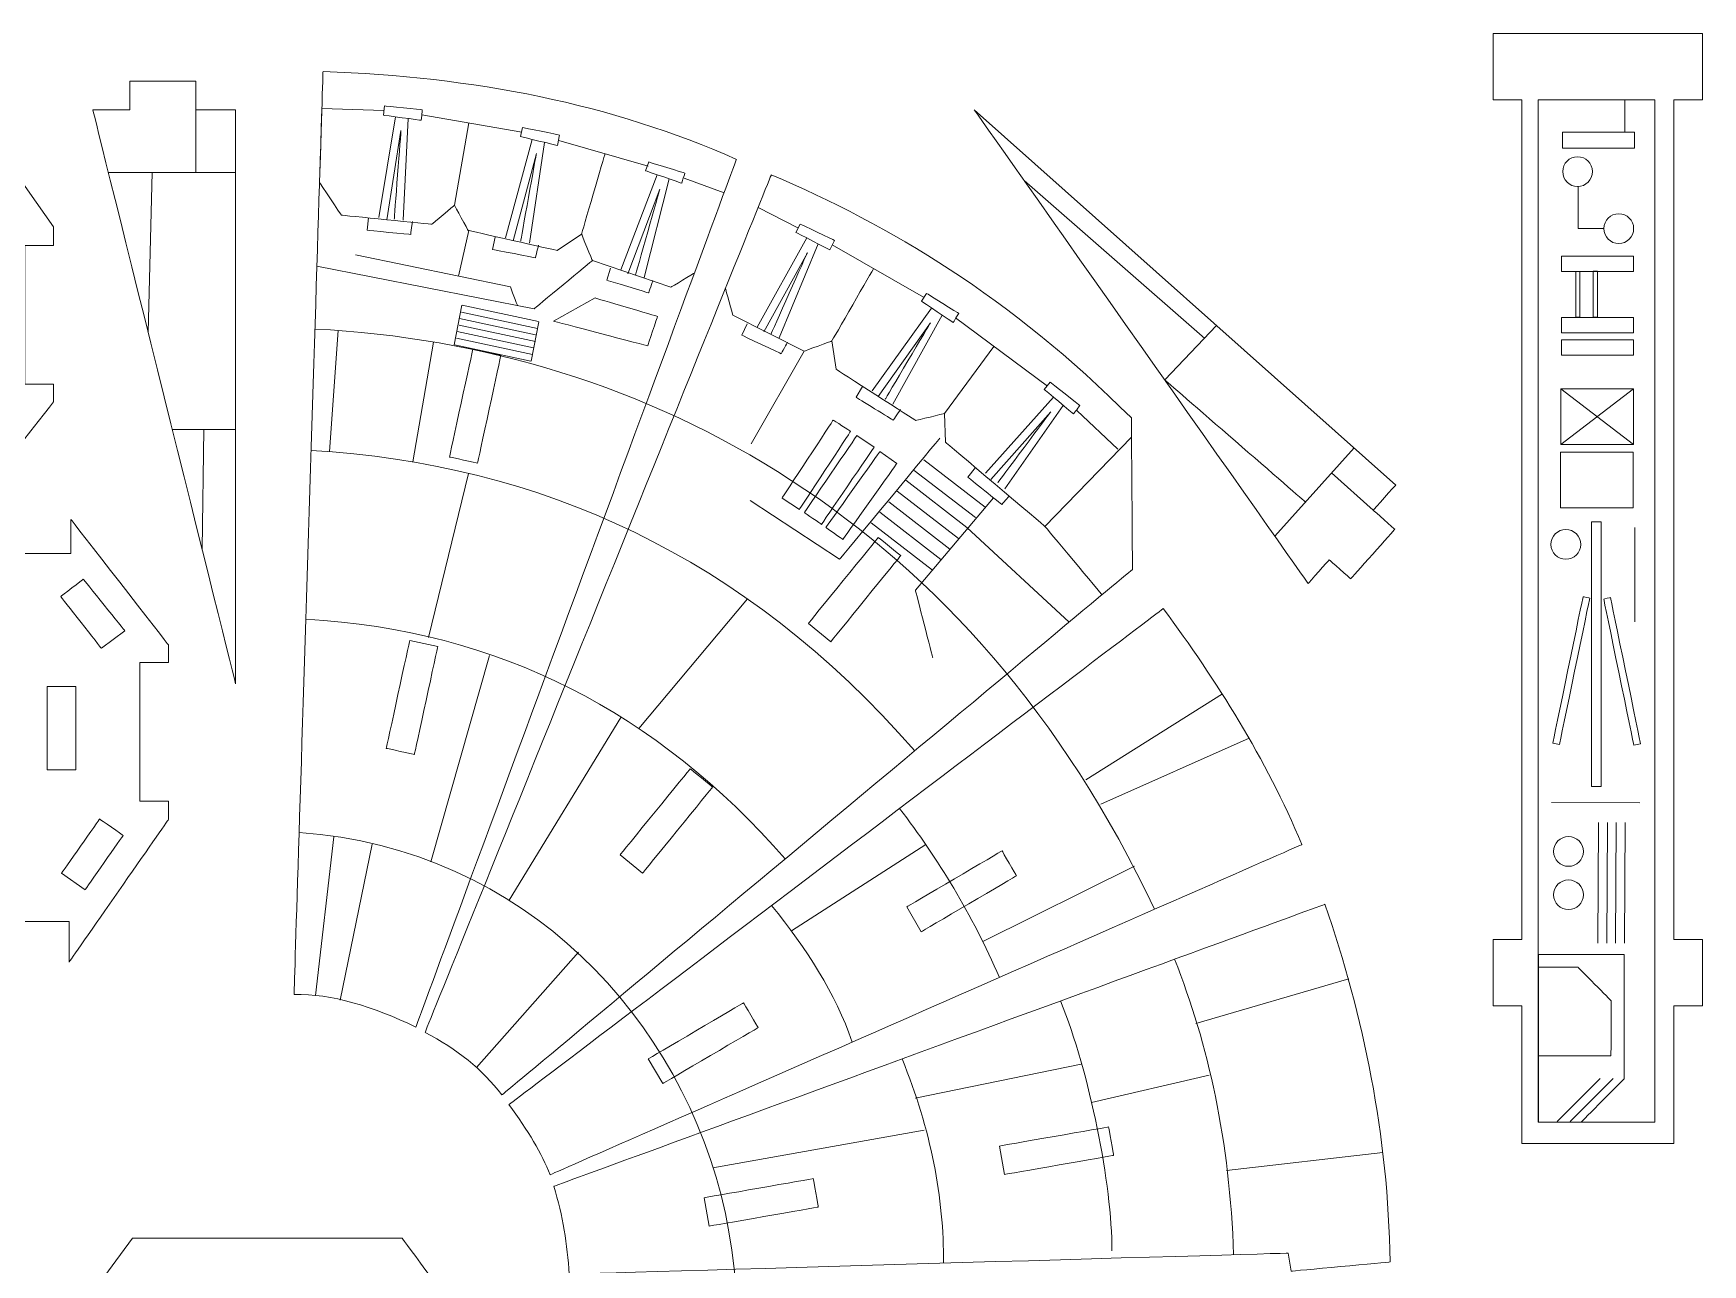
# Model space of a CAD drawing. Header units: centimetres. Extents: x -388 to 387, y -439 to 439.
# Drawn here: x 191.3 to 383.1, y -242.9 to -101.4 of the extents above; entities that cross this region are included whole.
import ezdxf

# ---------------------------------------------------------------- set-up
doc = ezdxf.new("R2010")
doc.units = ezdxf.units.CM
doc.header["$MEASUREMENT"] = 0
doc.layers.add('Layer 1', color=7, linetype='Continuous')

msp = doc.modelspace()

# ---------------------------------------------------------------- linework, layer by layer
at = {"layer": 'Layer 1', "color": 240, "lineweight": 20}
msp.add_lwpolyline([(192.8914, -186.0131), (196.1934, -186.0131), (196.1934, -176.4649), (192.8914, -176.4649), (192.8914, -186.0131)], close=True, dxfattribs=at)
at = {"layer": 'Layer 1', "color": 250, "lineweight": 20}
for points, knots in [([(359.0811, -109.0383), (359.0811, -109.0383), (359.0811, -101.4146), (359.0811, -101.4146), (359.0811, -101.4146), (359.0811, -101.4146), (383.1478, -101.4146), (383.1478, -101.4146), (383.1478, -101.4146), (383.1478, -101.4146), (383.1478, -109.0383), (383.1478, -109.0383), (383.1478, -109.0383), (383.1478, -109.0383), (379.8458, -109.0383), (379.8458, -109.0383), (379.8458, -109.0383), (379.8458, -109.0383), (379.8458, -205.5246), (379.8458, -205.5246), (379.8458, -205.5246), (379.8458, -205.5246), (383.1478, -205.5246), (383.1478, -205.5246), (383.1478, -205.5246), (383.1478, -205.5246), (383.1478, -213.15), (383.1478, -213.15), (383.1478, -213.15), (383.1478, -213.15), (379.8458, -213.15), (379.8458, -213.15), (379.8458, -213.15), (379.8458, -213.15), (379.8458, -228.9377), (379.8458, -228.9377), (379.8458, -228.9377), (379.8458, -228.9377), (362.3832, -228.9377), (362.3832, -228.9377), (362.3832, -228.9377), (362.3832, -228.9377), (362.3832, -213.15), (362.3832, -213.15), (362.3832, -213.15), (362.3832, -213.15), (359.0811, -213.15), (359.0811, -213.15), (359.0811, -213.15), (359.0811, -213.15), (359.0811, -205.5246), (359.0811, -205.5246), (359.0811, -205.5246), (359.0811, -205.5246), (362.3832, -205.5246), (362.3832, -205.5246), (362.3832, -205.5246), (362.3832, -205.5246), (362.3832, -109.0383), (362.3832, -109.0383), (362.3832, -109.0383), (362.3832, -109.0383), (359.0811, -109.0383), (359.0811, -109.0383)], [0, 0, 0, 0, 0.05882353, 0.05882353, 0.05882353, 0.05882354, 0.11764706, 0.11764706, 0.11764706, 0.11764707, 0.17647059, 0.17647059, 0.17647059, 0.1764706, 0.23529412, 0.23529412, 0.23529412, 0.23529413, 0.29411765, 0.29411765, 0.29411765, 0.29411766, 0.35294118, 0.35294118, 0.35294118, 0.35294119, 0.41176471, 0.41176471, 0.41176471, 0.41176472, 0.47058824, 0.47058824, 0.47058824, 0.47058825, 0.52941176, 0.52941176, 0.52941176, 0.52941177, 0.58823529, 0.58823529, 0.58823529, 0.5882353, 0.64705882, 0.64705882, 0.64705882, 0.64705883, 0.70588235, 0.70588235, 0.70588235, 0.70588236, 0.76470588, 0.76470588, 0.76470588, 0.76470589, 0.82352941, 0.82352941, 0.82352941, 0.82352942, 0.88235294, 0.88235294, 0.88235294, 0.88235295, 1, 1, 1, 1]), ([(182.1105, -107.2716), (182.1105, -107.2716), (193.6304, -123.6534), (193.6304, -123.6534), (193.6304, -123.6534), (193.6304, -123.6534), (193.6304, -125.7715), (193.6304, -125.7715), (193.6304, -125.7715), (193.6304, -125.7715), (190.3356, -125.7715), (190.3356, -125.7715), (190.3356, -125.7715), (190.3356, -125.7715), (190.3356, -141.7069), (190.3356, -141.7069), (190.3356, -141.7069), (190.3356, -141.7069), (193.6304, -141.7069), (193.6304, -141.7069), (193.6304, -141.7069), (193.6304, -141.7069), (193.6304, -143.7424), (193.6304, -143.7424), (193.6304, -143.7424), (193.6304, -143.7424), (182.3327, -158.1366), (182.3327, -158.1366), (182.3327, -158.1366), (182.3327, -158.1366), (182.1105, -154.2139), (182.1105, -154.2139), (182.1105, -154.2139), (182.1105, -154.2139), (175.8812, -154.1723), (175.8812, -154.1723), (175.8812, -154.1723), (175.8812, -154.1723), (175.8812, -152.2852), (175.8812, -152.2852), (175.8812, -152.2852), (175.8812, -152.2852), (151.5845, -152.2852), (151.5845, -152.2852), (151.5845, -152.2852), (151.5845, -152.2852), (151.5845, -154.2139), (151.5845, -154.2139), (151.5845, -154.2139), (151.5845, -154.2139), (145.5902, -154.2139), (145.5902, -154.2139), (145.5902, -154.2139), (145.5902, -154.2139), (145.5902, -158.1366), (145.5902, -158.1366), (145.5902, -158.1366), (145.5902, -158.1366), (134.3946, -143.7424), (134.3946, -143.7424), (134.3946, -143.7424), (134.3946, -143.7424), (134.3946, -141.7069), (134.3946, -141.7069), (134.3946, -141.7069), (134.3946, -141.7069), (137.659, -141.7069), (137.659, -141.7069), (137.659, -141.7069), (137.659, -141.7069), (137.659, -125.7715), (137.659, -125.7715), (137.659, -125.7715), (137.659, -125.7715), (134.3946, -125.7715), (134.3946, -125.7715), (134.3946, -125.7715), (134.3946, -125.7715), (134.3946, -123.6534), (134.3946, -123.6534), (134.3946, -123.6534), (134.3946, -123.6534), (145.8104, -107.2716), (145.8104, -107.2716), (145.8104, -107.2716), (145.8104, -107.2716), (145.8104, -111.9507), (145.8104, -111.9507), (145.8104, -111.9507), (145.8104, -111.9507), (151.5845, -111.9507), (151.5845, -111.9507), (151.5845, -111.9507), (151.5845, -111.9507), (151.5845, -114.8353), (151.5845, -114.8353), (151.5845, -114.8353), (151.5845, -114.8353), (175.8812, -114.8353), (175.8812, -114.8353), (175.8812, -114.8353), (175.8812, -114.8353), (175.8812, -111.9507), (175.8812, -111.9507), (175.8812, -111.9507), (175.8812, -111.9507), (182.1105, -111.9507), (182.1105, -111.9507), (182.1105, -111.9507), (182.1105, -111.9507), (182.1105, -107.2716), (182.1105, -107.2716)], [0, 0, 0, 0, 0.03448276, 0.03448276, 0.03448276, 0.03448277, 0.06896552, 0.06896552, 0.06896552, 0.06896553, 0.10344828, 0.10344828, 0.10344828, 0.10344829, 0.13793103, 0.13793103, 0.13793103, 0.13793104, 0.17241379, 0.17241379, 0.17241379, 0.1724138, 0.20689655, 0.20689655, 0.20689655, 0.20689656, 0.24137931, 0.24137931, 0.24137931, 0.24137932, 0.27586207, 0.27586207, 0.27586207, 0.27586208, 0.31034483, 0.31034483, 0.31034483, 0.31034484, 0.34482759, 0.34482759, 0.34482759, 0.3448276, 0.37931034, 0.37931034, 0.37931034, 0.37931035, 0.4137931, 0.4137931, 0.4137931, 0.41379311, 0.44827586, 0.44827586, 0.44827586, 0.44827587, 0.48275862, 0.48275862, 0.48275862, 0.48275863, 0.51724138, 0.51724138, 0.51724138, 0.51724139, 0.55172414, 0.55172414, 0.55172414, 0.55172415, 0.5862069, 0.5862069, 0.5862069, 0.58620691, 0.62068966, 0.62068966, 0.62068966, 0.62068967, 0.65517241, 0.65517241, 0.65517241, 0.65517242, 0.68965517, 0.68965517, 0.68965517, 0.68965518, 0.72413793, 0.72413793, 0.72413793, 0.72413794, 0.75862069, 0.75862069, 0.75862069, 0.7586207, 0.79310345, 0.79310345, 0.79310345, 0.79310346, 0.82758621, 0.82758621, 0.82758621, 0.82758622, 0.86206897, 0.86206897, 0.86206897, 0.86206898, 0.89655172, 0.89655172, 0.89655172, 0.89655173, 0.93103448, 0.93103448, 0.93103448, 0.93103449, 1, 1, 1, 1]), ([(202.3769, -110.1914), (202.3769, -110.1914), (202.3769, -106.8894), (202.3769, -106.8894), (202.3769, -106.8894), (202.3769, -106.8894), (209.9969, -106.8894), (209.9969, -106.8894), (209.9969, -106.8894), (209.9969, -106.8894), (209.9969, -110.1914), (209.9969, -110.1914), (209.9969, -110.1914), (209.9969, -110.1914), (214.5517, -110.1914), (214.5517, -110.1914), (214.5517, -110.1914), (214.5517, -110.1914), (214.5517, -176.1578), (214.5517, -176.1578), (214.5517, -176.1578), (214.5517, -176.1578), (198.1403, -110.1914), (198.1403, -110.1914), (198.1403, -110.1914), (198.1403, -110.1914), (202.3769, -110.1914), (202.3769, -110.1914)], [0, 0, 0, 0, 0.125, 0.125, 0.125, 0.12500001, 0.25, 0.25, 0.25, 0.25000001, 0.375, 0.375, 0.375, 0.37500001, 0.5, 0.5, 0.5, 0.50000001, 0.625, 0.625, 0.625, 0.62500001, 0.75, 0.75, 0.75, 0.75000001, 1, 1, 1, 1]), ([(235.2608, -215.5747), (230.3181, -213.2023), (225.6023, -211.7457), (221.267, -211.8231), (221.267, -211.8231), (221.267, -211.8231), (224.5961, -105.7983), (224.5961, -105.7983), (224.5961, -105.7983), (241.9027, -106.3786), (257.85, -109.532), (272.106, -115.8872), (272.106, -115.8872), (272.106, -115.8872), (235.2608, -215.5747), (235.2608, -215.5747)], [0, 0, 0, 0, 0.2, 0.2, 0.2, 0.20000001, 0.4, 0.4, 0.4, 0.40000001, 0.6, 0.6, 0.6, 0.60000001, 1, 1, 1, 1]), ([(299.4453, -110.2005), (299.4453, -110.2005), (347.8806, -153.2999), (347.8806, -153.2999), (347.8806, -153.2999), (347.8806, -153.2999), (345.303, -156.1967), (345.303, -156.1967), (345.303, -156.1967), (345.303, -156.1967), (347.7697, -158.3917), (347.7697, -158.3917), (347.7697, -158.3917), (347.7697, -158.3917), (342.7043, -164.0842), (342.7043, -164.0842), (342.7043, -164.0842), (342.7043, -164.0842), (340.2375, -161.8892), (340.2375, -161.8892), (340.2375, -161.8892), (340.2375, -161.8892), (337.8211, -164.6048), (337.8211, -164.6048), (337.8211, -164.6048), (337.8211, -164.6048), (299.4453, -110.2005), (299.4453, -110.2005)], [0, 0, 0, 0, 0.125, 0.125, 0.125, 0.12500001, 0.25, 0.25, 0.25, 0.25000001, 0.375, 0.375, 0.375, 0.37500001, 0.5, 0.5, 0.5, 0.50000001, 0.625, 0.625, 0.625, 0.62500001, 0.75, 0.75, 0.75, 0.75000001, 1, 1, 1, 1]), ([(276.1178, -117.6508), (289.7586, -123.5004), (303.4979, -131.6068), (317.495, -145.598), (317.495, -145.598), (317.495, -145.598), (317.6246, -162.9939), (317.6246, -162.9939), (317.6246, -162.9939), (317.6246, -162.9939), (245.1552, -223.3737), (245.1552, -223.3737), (245.1552, -223.3737), (242.9086, -220.4675), (239.9857, -218.0594), (236.3278, -216.1928), (236.3278, -216.1928), (236.3278, -216.1928), (276.1178, -117.6508), (276.1178, -117.6508)], [0, 0, 0, 0, 0.16666667, 0.16666667, 0.16666667, 0.16666668, 0.33333333, 0.33333333, 0.33333333, 0.33333334, 0.5, 0.5, 0.5, 0.50000001, 0.66666667, 0.66666667, 0.66666667, 0.66666668, 1, 1, 1, 1]), ([(159.1093, -208.1282), (159.1093, -208.1282), (147.5894, -191.7464), (147.5894, -191.7464), (147.5894, -191.7464), (147.5894, -191.7464), (147.5894, -189.6283), (147.5894, -189.6283), (147.5894, -189.6283), (147.5894, -189.6283), (150.8842, -189.6283), (150.8842, -189.6283), (150.8842, -189.6283), (150.8842, -189.6283), (150.8842, -173.6929), (150.8842, -173.6929), (150.8842, -173.6929), (150.8842, -173.6929), (147.5894, -173.6929), (147.5894, -173.6929), (147.5894, -173.6929), (147.5894, -173.6929), (147.5894, -171.6574), (147.5894, -171.6574), (147.5894, -171.6574), (147.5894, -171.6574), (158.8871, -157.2632), (158.8871, -157.2632), (158.8871, -157.2632), (158.8871, -157.2632), (159.1093, -161.1859), (159.1093, -161.1859), (159.1093, -161.1859), (159.1093, -161.1859), (165.3386, -161.2275), (165.3386, -161.2275), (165.3386, -161.2275), (165.3386, -161.2275), (165.3386, -163.1146), (165.3386, -163.1146), (165.3386, -163.1146), (165.3386, -163.1146), (189.6353, -163.1146), (189.6353, -163.1146), (189.6353, -163.1146), (189.6353, -163.1146), (189.6353, -161.1859), (189.6353, -161.1859), (189.6353, -161.1859), (189.6353, -161.1859), (195.6296, -161.1859), (195.6296, -161.1859), (195.6296, -161.1859), (195.6296, -161.1859), (195.6296, -157.2632), (195.6296, -157.2632), (195.6296, -157.2632), (195.6296, -157.2632), (206.8252, -171.6574), (206.8252, -171.6574), (206.8252, -171.6574), (206.8252, -171.6574), (206.8252, -173.6929), (206.8252, -173.6929), (206.8252, -173.6929), (206.8252, -173.6929), (203.5608, -173.6929), (203.5608, -173.6929), (203.5608, -173.6929), (203.5608, -173.6929), (203.5608, -189.6283), (203.5608, -189.6283), (203.5608, -189.6283), (203.5608, -189.6283), (206.8252, -189.6283), (206.8252, -189.6283), (206.8252, -189.6283), (206.8252, -189.6283), (206.8252, -191.7464), (206.8252, -191.7464), (206.8252, -191.7464), (206.8252, -191.7464), (195.4094, -208.1282), (195.4094, -208.1282), (195.4094, -208.1282), (195.4094, -208.1282), (195.4094, -203.4491), (195.4094, -203.4491), (195.4094, -203.4491), (195.4094, -203.4491), (189.6353, -203.4491), (189.6353, -203.4491), (189.6353, -203.4491), (189.6353, -203.4491), (189.6353, -200.5645), (189.6353, -200.5645), (189.6353, -200.5645), (189.6353, -200.5645), (165.3386, -200.5645), (165.3386, -200.5645), (165.3386, -200.5645), (165.3386, -200.5645), (165.3386, -203.4491), (165.3386, -203.4491), (165.3386, -203.4491), (165.3386, -203.4491), (159.1093, -203.4491), (159.1093, -203.4491), (159.1093, -203.4491), (159.1093, -203.4491), (159.1093, -208.1282), (159.1093, -208.1282)], [0, 0, 0, 0, 0.03448276, 0.03448276, 0.03448276, 0.03448277, 0.06896552, 0.06896552, 0.06896552, 0.06896553, 0.10344828, 0.10344828, 0.10344828, 0.10344829, 0.13793103, 0.13793103, 0.13793103, 0.13793104, 0.17241379, 0.17241379, 0.17241379, 0.1724138, 0.20689655, 0.20689655, 0.20689655, 0.20689656, 0.24137931, 0.24137931, 0.24137931, 0.24137932, 0.27586207, 0.27586207, 0.27586207, 0.27586208, 0.31034483, 0.31034483, 0.31034483, 0.31034484, 0.34482759, 0.34482759, 0.34482759, 0.3448276, 0.37931034, 0.37931034, 0.37931034, 0.37931035, 0.4137931, 0.4137931, 0.4137931, 0.41379311, 0.44827586, 0.44827586, 0.44827586, 0.44827587, 0.48275862, 0.48275862, 0.48275862, 0.48275863, 0.51724138, 0.51724138, 0.51724138, 0.51724139, 0.55172414, 0.55172414, 0.55172414, 0.55172415, 0.5862069, 0.5862069, 0.5862069, 0.58620691, 0.62068966, 0.62068966, 0.62068966, 0.62068967, 0.65517241, 0.65517241, 0.65517241, 0.65517242, 0.68965517, 0.68965517, 0.68965517, 0.68965518, 0.72413793, 0.72413793, 0.72413793, 0.72413794, 0.75862069, 0.75862069, 0.75862069, 0.7586207, 0.79310345, 0.79310345, 0.79310345, 0.79310346, 0.82758621, 0.82758621, 0.82758621, 0.82758622, 0.86206897, 0.86206897, 0.86206897, 0.86206898, 0.89655172, 0.89655172, 0.89655172, 0.89655173, 0.93103448, 0.93103448, 0.93103448, 0.93103449, 1, 1, 1, 1]), ([(245.9694, -224.4835), (248.1547, -227.4394), (249.7689, -230.1418), (250.704, -232.543), (250.704, -232.543), (250.704, -232.543), (337.0992, -194.6062), (337.0992, -194.6062), (337.0992, -194.6062), (332.9266, -184.6691), (327.3334, -175.8542), (321.1696, -167.4903), (321.1696, -167.4903), (321.1696, -167.4903), (245.9694, -224.4835), (245.9694, -224.4835)], [0, 0, 0, 0, 0.2, 0.2, 0.2, 0.20000001, 0.4, 0.4, 0.4, 0.40000001, 0.6, 0.6, 0.6, 0.60000001, 1, 1, 1, 1]), ([(335.8701, -243.6218), (335.8701, -243.6218), (335.507, -241.5458), (335.507, -241.5458), (335.507, -241.5458), (335.507, -241.5458), (252.8799, -243.9557), (252.8799, -243.9557), (252.8799, -243.9557), (252.6874, -240.5851), (252.1592, -237.2212), (251.12, -233.8681), (251.12, -233.8681), (251.12, -233.8681), (339.7403, -201.4655), (339.7403, -201.4655), (339.7403, -201.4655), (344.1987, -214.3925), (347.012, -227.967), (347.2277, -242.5642), (347.2277, -242.5642), (347.2277, -242.5642), (335.8701, -243.6218), (335.8701, -243.6218)], [0, 0, 0, 0, 0.14285714, 0.14285714, 0.14285714, 0.14285715, 0.28571429, 0.28571429, 0.28571429, 0.2857143, 0.42857143, 0.42857143, 0.42857143, 0.42857144, 0.57142857, 0.57142857, 0.57142857, 0.57142858, 0.71428571, 0.71428571, 0.71428571, 0.71428572, 1, 1, 1, 1]), ([(195.6814, -249.362), (195.6814, -249.362), (202.712, -239.8254), (202.712, -239.8254), (202.712, -239.8254), (202.712, -239.8254), (233.6887, -239.8254), (233.6887, -239.8254), (233.6887, -239.8254), (233.6887, -239.8254), (240.4058, -248.9368), (240.4058, -248.9368), (240.4058, -248.9368), (240.4058, -248.9368), (240.4058, -268.2294), (240.4058, -268.2294), (240.4058, -268.2294), (240.4058, -268.2294), (233.2157, -277.9824), (233.2157, -277.9824), (233.2157, -277.9824), (233.2157, -277.9824), (202.8715, -277.9824), (202.8715, -277.9824), (202.8715, -277.9824), (202.8715, -277.9824), (195.6814, -268.2294), (195.6814, -268.2294), (195.6814, -268.2294), (195.6814, -268.2294), (195.6814, -249.362), (195.6814, -249.362)], [0, 0, 0, 0, 0.11111111, 0.11111111, 0.11111111, 0.11111112, 0.22222222, 0.22222222, 0.22222222, 0.22222223, 0.33333333, 0.33333333, 0.33333333, 0.33333334, 0.44444444, 0.44444444, 0.44444444, 0.44444445, 0.55555556, 0.55555556, 0.55555556, 0.55555557, 0.66666667, 0.66666667, 0.66666667, 0.66666668, 0.77777778, 0.77777778, 0.77777778, 0.77777779, 1, 1, 1, 1])]:
    msp.add_open_spline(points, degree=3, knots=knots, dxfattribs=at)
at = {"layer": 'Layer 1', "color": 114, "lineweight": 20}
for points, knots in [([(364.2362, -226.4854), (364.2362, -226.4854), (364.2362, -109.0492), (364.2362, -109.0492), (364.2362, -109.0492), (364.2362, -109.0492), (377.6409, -109.0492), (377.6409, -109.0492), (377.6409, -109.0492), (377.6409, -109.0492), (377.6409, -226.4854), (377.6409, -226.4854), (377.6409, -226.4854), (377.6409, -226.4854), (364.2362, -226.4854), (364.2362, -226.4854)], [0, 0, 0, 0, 0.2, 0.2, 0.2, 0.20000001, 0.4, 0.4, 0.4, 0.40000001, 0.6, 0.6, 0.6, 0.60000001, 1, 1, 1, 1]), ([(231.6001, -110.2832), (231.6001, -110.2832), (224.4624, -110.0591), (224.4624, -110.0591), (224.4624, -110.0591), (224.4624, -110.0591), (224.1957, -118.5509), (224.1957, -118.5509), (224.1957, -118.5509), (224.1957, -118.5509), (226.7098, -122.2983), (226.7098, -122.2983), (226.7098, -122.2983), (226.7098, -122.2983), (237.1173, -123.3455), (237.1173, -123.3455), (237.1173, -123.3455), (237.1173, -123.3455), (239.7041, -121.1619), (239.7041, -121.1619), (239.7041, -121.1619), (239.7041, -121.1619), (241.2782, -124.0504), (241.2782, -124.0504), (241.2782, -124.0504), (241.2782, -124.0504), (251.4972, -126.3539), (251.4972, -126.3539)], [0, 0, 0, 0, 0.125, 0.125, 0.125, 0.12500001, 0.25, 0.25, 0.25, 0.25000001, 0.375, 0.375, 0.375, 0.37500001, 0.5, 0.5, 0.5, 0.50000001, 0.625, 0.625, 0.625, 0.62500001, 0.75, 0.75, 0.75, 0.75000001, 1, 1, 1, 1]), ([(231.5294, -110.8124), (231.5294, -110.8124), (231.6707, -109.7541), (231.6707, -109.7541), (231.6707, -109.7541), (231.6707, -109.7541), (236.0006, -110.1783), (236.0006, -110.1783), (236.0006, -110.1783), (236.0006, -110.1783), (235.8815, -111.3939), (235.8815, -111.3939), (235.8815, -111.3939), (235.8815, -111.3939), (231.5294, -110.8124), (231.5294, -110.8124)], [0, 0, 0, 0, 0.2, 0.2, 0.2, 0.20000001, 0.4, 0.4, 0.4, 0.40000001, 0.6, 0.6, 0.6, 0.60000001, 1, 1, 1, 1]), ([(231.9135, -122.8219), (231.9135, -122.8219), (233.5546, -112.5721), (233.5546, -112.5721), (233.5546, -112.5721), (233.5546, -112.5721), (232.787, -122.7553), (232.787, -122.7553)], [0, 0, 0, 0, 0.33333333, 0.33333333, 0.33333333, 0.33333334, 1, 1, 1, 1]), ([(247.2803, -113.2667), (247.2803, -113.2667), (247.5288, -112.2283), (247.5288, -112.2283), (247.5288, -112.2283), (247.5288, -112.2283), (251.7928, -113.0922), (251.7928, -113.0922), (251.7928, -113.0922), (251.7928, -113.0922), (251.5503, -114.2893), (251.5503, -114.2893), (251.5503, -114.2893), (251.5503, -114.2893), (247.2803, -113.2667), (247.2803, -113.2667)], [0, 0, 0, 0, 0.2, 0.2, 0.2, 0.20000001, 0.4, 0.4, 0.4, 0.40000001, 0.6, 0.6, 0.6, 0.60000001, 1, 1, 1, 1]), ([(367.0395, -112.7684), (367.0395, -112.7684), (367.0395, -114.6163), (367.0395, -114.6163), (367.0395, -114.6163), (367.0395, -114.6163), (375.321, -114.6163), (375.321, -114.6163), (375.321, -114.6163), (375.321, -114.6163), (375.321, -112.7684), (375.321, -112.7684), (375.321, -112.7684), (375.321, -112.7684), (367.0395, -112.7684), (367.0395, -112.7684)], [0, 0, 0, 0, 0.2, 0.2, 0.2, 0.20000001, 0.4, 0.4, 0.4, 0.40000001, 0.6, 0.6, 0.6, 0.60000001, 1, 1, 1, 1]), ([(223.8939, -128.1633), (223.8939, -128.1633), (248.8524, -133.0623), (248.8524, -133.0623), (248.8524, -133.0623), (248.8524, -133.0623), (255.5555, -127.5107), (255.5555, -127.5107), (255.5555, -127.5107), (255.5555, -127.5107), (254.3077, -124.4672), (254.3077, -124.4672), (254.3077, -124.4672), (254.3077, -124.4672), (256.9968, -115.2814), (256.9968, -115.2814)], [0, 0, 0, 0, 0.2, 0.2, 0.2, 0.20000001, 0.4, 0.4, 0.4, 0.40000001, 0.6, 0.6, 0.6, 0.60000001, 1, 1, 1, 1]), ([(246.4368, -125.2527), (246.4368, -125.2527), (249.1153, -115.2239), (249.1153, -115.2239), (249.1153, -115.2239), (249.1153, -115.2239), (247.3126, -125.2756), (247.3126, -125.2756)], [0, 0, 0, 0, 0.33333333, 0.33333333, 0.33333333, 0.33333334, 1, 1, 1, 1]), ([(261.6737, -117.1903), (261.6737, -117.1903), (262.0239, -116.1817), (262.0239, -116.1817), (262.0239, -116.1817), (262.0239, -116.1817), (266.1813, -117.4639), (266.1813, -117.4639), (266.1813, -117.4639), (266.1813, -117.4639), (265.8213, -118.6311), (265.8213, -118.6311), (265.8213, -118.6311), (265.8213, -118.6311), (261.6737, -117.1903), (261.6737, -117.1903)], [0, 0, 0, 0, 0.2, 0.2, 0.2, 0.20000001, 0.4, 0.4, 0.4, 0.40000001, 0.6, 0.6, 0.6, 0.60000001, 1, 1, 1, 1]), ([(370.4923, -117.2969), (370.4923, -116.3522), (369.7264, -115.5863), (368.7817, -115.5863), (368.7817, -115.5863), (367.837, -115.5863), (367.0711, -116.3522), (367.0711, -117.2969), (367.0711, -117.2969), (367.0711, -118.2416), (367.837, -119.0075), (368.7817, -119.0075), (368.7817, -119.0075), (369.7264, -119.0075), (370.4923, -118.2416), (370.4923, -117.2969)], [0, 0, 0, 0, 0.2, 0.2, 0.2, 0.20000001, 0.4, 0.4, 0.4, 0.40000001, 0.6, 0.6, 0.6, 0.60000001, 1, 1, 1, 1]), ([(259.6464, -129.0337), (259.6464, -129.0337), (263.3057, -119.3198), (263.3057, -119.3198), (263.3057, -119.3198), (263.3057, -119.3198), (260.5156, -129.1433), (260.5156, -129.1433)], [0, 0, 0, 0, 0.33333333, 0.33333333, 0.33333333, 0.33333334, 1, 1, 1, 1]), ([(371.7488, -123.8376), (371.7488, -123.8376), (368.8384, -123.8236), (368.8384, -123.8236), (368.8384, -123.8236), (368.8384, -123.8236), (368.8613, -119.0612), (368.8613, -119.0612)], [0, 0, 0, 0, 0.33333333, 0.33333333, 0.33333333, 0.33333334, 1, 1, 1, 1]), ([(229.8127, -122.6105), (229.8127, -122.6105), (229.6746, -124.0361), (229.6746, -124.0361), (229.6746, -124.0361), (229.6746, -124.0361), (234.6729, -124.505), (234.6729, -124.505), (234.6729, -124.505), (234.6729, -124.505), (234.8771, -123.0221), (234.8771, -123.0221)], [0, 0, 0, 0, 0.25, 0.25, 0.25, 0.25000001, 0.5, 0.5, 0.5, 0.50000001, 1, 1, 1, 1]), ([(375.2233, -123.8461), (375.2233, -122.9014), (374.4574, -122.1355), (373.5127, -122.1355), (373.5127, -122.1355), (372.568, -122.1355), (371.8021, -122.9014), (371.8021, -123.8461), (371.8021, -123.8461), (371.8021, -124.7908), (372.568, -125.5567), (373.5127, -125.5567), (373.5127, -125.5567), (374.4574, -125.5567), (375.2233, -124.7908), (375.2233, -123.8461)], [0, 0, 0, 0, 0.2, 0.2, 0.2, 0.20000001, 0.4, 0.4, 0.4, 0.40000001, 0.6, 0.6, 0.6, 0.60000001, 1, 1, 1, 1]), ([(278.9492, -124.2724), (278.9492, -124.2724), (279.4407, -123.3245), (279.4407, -123.3245), (279.4407, -123.3245), (279.4407, -123.3245), (283.3708, -125.1905), (283.3708, -125.1905), (283.3708, -125.1905), (283.3708, -125.1905), (282.8469, -126.2939), (282.8469, -126.2939), (282.8469, -126.2939), (282.8469, -126.2939), (278.9492, -124.2724), (278.9492, -124.2724)], [0, 0, 0, 0, 0.2, 0.2, 0.2, 0.20000001, 0.4, 0.4, 0.4, 0.40000001, 0.6, 0.6, 0.6, 0.60000001, 1, 1, 1, 1]), ([(244.3686, -124.828), (244.3686, -124.828), (244.0857, -126.2321), (244.0857, -126.2321), (244.0857, -126.2321), (244.0857, -126.2321), (249.0101, -127.2086), (249.0101, -127.2086), (249.0101, -127.2086), (249.0101, -127.2086), (249.3645, -125.7543), (249.3645, -125.7543)], [0, 0, 0, 0, 0.25, 0.25, 0.25, 0.25000001, 0.5, 0.5, 0.5, 0.50000001, 1, 1, 1, 1]), ([(228.3147, -126.8454), (228.3147, -126.8454), (246.1292, -130.5465), (246.1292, -130.5465), (246.1292, -130.5465), (246.1292, -130.5465), (246.936, -132.6684), (246.936, -132.6684)], [0, 0, 0, 0, 0.33333333, 0.33333333, 0.33333333, 0.33333334, 1, 1, 1, 1]), ([(255.5555, -127.5107), (255.5555, -127.5107), (264.58, -130.5792), (264.58, -130.5792), (264.58, -130.5792), (264.58, -130.5792), (267.2797, -128.9452), (267.2797, -128.9452)], [0, 0, 0, 0, 0.33333333, 0.33333333, 0.33333333, 0.33333334, 1, 1, 1, 1]), ([(257.6304, -128.4061), (257.6304, -128.4061), (257.2098, -129.7753), (257.2098, -129.7753), (257.2098, -129.7753), (257.2098, -129.7753), (262.0131, -131.235), (262.0131, -131.235), (262.0131, -131.235), (262.0131, -131.235), (262.51, -129.823), (262.51, -129.823)], [0, 0, 0, 0, 0.25, 0.25, 0.25, 0.25000001, 0.5, 0.5, 0.5, 0.50000001, 1, 1, 1, 1]), ([(273.7908, -148.5672), (273.7908, -148.5672), (279.8989, -137.9199), (279.8989, -137.9199), (279.8989, -137.9199), (279.8989, -137.9199), (283.0758, -136.7511), (283.0758, -136.7511), (283.0758, -136.7511), (283.0758, -136.7511), (287.8602, -128.4614), (287.8602, -128.4614)], [0, 0, 0, 0, 0.25, 0.25, 0.25, 0.25000001, 0.5, 0.5, 0.5, 0.50000001, 1, 1, 1, 1]), ([(275.242, -135.7018), (275.242, -135.7018), (280.2585, -126.6141), (280.2585, -126.6141), (280.2585, -126.6141), (280.2585, -126.6141), (276.0864, -135.9351), (276.0864, -135.9351)], [0, 0, 0, 0, 0.33333333, 0.33333333, 0.33333333, 0.33333334, 1, 1, 1, 1]), ([(366.9163, -128.7756), (366.9163, -128.7756), (366.9163, -127.0075), (366.9163, -127.0075), (366.9163, -127.0075), (366.9163, -127.0075), (375.2152, -127.0075), (375.2152, -127.0075), (375.2152, -127.0075), (375.2152, -127.0075), (375.2152, -128.7756), (375.2152, -128.7756), (375.2152, -128.7756), (375.2152, -128.7756), (366.9163, -128.7756), (366.9163, -128.7756)], [0, 0, 0, 0, 0.2, 0.2, 0.2, 0.20000001, 0.4, 0.4, 0.4, 0.40000001, 0.6, 0.6, 0.6, 0.60000001, 1, 1, 1, 1]), ([(368.5677, -128.7834), (368.5677, -128.7834), (368.5677, -134.0333), (368.5677, -134.0333), (368.5677, -134.0333), (368.5677, -134.0333), (369.0505, -134.0333), (369.0505, -134.0333), (369.0505, -134.0333), (369.0505, -134.0333), (369.0505, -128.7834), (369.0505, -128.7834), (369.0505, -128.7834), (369.0505, -128.7834), (368.5677, -128.7834), (368.5677, -128.7834)], [0, 0, 0, 0, 0.2, 0.2, 0.2, 0.20000001, 0.4, 0.4, 0.4, 0.40000001, 0.6, 0.6, 0.6, 0.60000001, 1, 1, 1, 1]), ([(370.5786, -128.7484), (370.5786, -128.7484), (370.5786, -133.9983), (370.5786, -133.9983), (370.5786, -133.9983), (370.5786, -133.9983), (371.0614, -133.9983), (371.0614, -133.9983), (371.0614, -133.9983), (371.0614, -133.9983), (371.0614, -128.7484), (371.0614, -128.7484), (371.0614, -128.7484), (371.0614, -128.7484), (370.5786, -128.7484), (370.5786, -128.7484)], [0, 0, 0, 0, 0.2, 0.2, 0.2, 0.20000001, 0.4, 0.4, 0.4, 0.40000001, 0.6, 0.6, 0.6, 0.60000001, 1, 1, 1, 1]), ([(251.08, -134.4637), (251.08, -134.4637), (255.8638, -131.8133), (255.8638, -131.8133), (255.8638, -131.8133), (255.8638, -131.8133), (263.0337, -133.9323), (263.0337, -133.9323), (263.0337, -133.9323), (263.0337, -133.9323), (261.9192, -137.3155), (261.9192, -137.3155), (261.9192, -137.3155), (261.9192, -137.3155), (251.08, -134.4637), (251.08, -134.4637)], [0, 0, 0, 0, 0.2, 0.2, 0.2, 0.20000001, 0.4, 0.4, 0.4, 0.40000001, 0.6, 0.6, 0.6, 0.60000001, 1, 1, 1, 1]), ([(279.8989, -137.9199), (279.8989, -137.9199), (271.7071, -133.8023), (271.7071, -133.8023), (271.7071, -133.8023), (271.7071, -133.8023), (270.8403, -130.7206), (270.8403, -130.7206)], [0, 0, 0, 0, 0.33333333, 0.33333333, 0.33333333, 0.33333334, 1, 1, 1, 1]), ([(293.3717, -132.1803), (293.3717, -132.1803), (293.967, -131.294), (293.967, -131.294), (293.967, -131.294), (293.967, -131.294), (297.6614, -133.5918), (297.6614, -133.5918), (297.6614, -133.5918), (297.6614, -133.5918), (297.0163, -134.629), (297.0163, -134.629), (297.0163, -134.629), (297.0163, -134.629), (293.3717, -132.1803), (293.3717, -132.1803)], [0, 0, 0, 0, 0.2, 0.2, 0.2, 0.20000001, 0.4, 0.4, 0.4, 0.40000001, 0.6, 0.6, 0.6, 0.60000001, 1, 1, 1, 1]), ([(366.9163, -135.831), (366.9163, -135.831), (366.9163, -134.0629), (366.9163, -134.0629), (366.9163, -134.0629), (366.9163, -134.0629), (375.2152, -134.0629), (375.2152, -134.0629), (375.2152, -134.0629), (375.2152, -134.0629), (375.2152, -135.831), (375.2152, -135.831), (375.2152, -135.831), (375.2152, -135.831), (366.9163, -135.831), (366.9163, -135.831)], [0, 0, 0, 0, 0.2, 0.2, 0.2, 0.20000001, 0.4, 0.4, 0.4, 0.40000001, 0.6, 0.6, 0.6, 0.60000001, 1, 1, 1, 1]), ([(273.3371, -134.7912), (273.3371, -134.7912), (272.7242, -136.0857), (272.7242, -136.0857), (272.7242, -136.0857), (272.7242, -136.0857), (277.2681, -138.2202), (277.2681, -138.2202), (277.2681, -138.2202), (277.2681, -138.2202), (277.9626, -136.8942), (277.9626, -136.8942)], [0, 0, 0, 0, 0.25, 0.25, 0.25, 0.25000001, 0.5, 0.5, 0.5, 0.50000001, 1, 1, 1, 1]), ([(288.3978, -143.1182), (288.3978, -143.1182), (294.4082, -134.6549), (294.4082, -134.6549), (294.4082, -134.6549), (294.4082, -134.6549), (289.2105, -143.4453), (289.2105, -143.4453)], [0, 0, 0, 0, 0.33333333, 0.33333333, 0.33333333, 0.33333334, 1, 1, 1, 1]), ([(327.2734, -134.9629), (327.2734, -134.9629), (321.3317, -141.2283), (321.3317, -141.2283), (321.3317, -141.2283), (321.3317, -141.2283), (337.5175, -155.2544), (337.5175, -155.2544)], [0, 0, 0, 0, 0.33333333, 0.33333333, 0.33333333, 0.33333334, 1, 1, 1, 1]), ([(301.6921, -137.3875), (301.6921, -137.3875), (296.0045, -145.0856), (296.0045, -145.0856), (296.0045, -145.0856), (296.0045, -145.0856), (292.7161, -145.8891), (292.7161, -145.8891), (292.7161, -145.8891), (292.7161, -145.8891), (283.5688, -140.0033), (283.5688, -140.0033)], [0, 0, 0, 0, 0.25, 0.25, 0.25, 0.25000001, 0.5, 0.5, 0.5, 0.50000001, 1, 1, 1, 1]), ([(366.9163, -138.3887), (366.9163, -138.3887), (366.9163, -136.6206), (366.9163, -136.6206), (366.9163, -136.6206), (366.9163, -136.6206), (375.2152, -136.6206), (375.2152, -136.6206), (375.2152, -136.6206), (375.2152, -136.6206), (375.2152, -138.3887), (375.2152, -138.3887), (375.2152, -138.3887), (375.2152, -138.3887), (366.9163, -138.3887), (366.9163, -138.3887)], [0, 0, 0, 0, 0.2, 0.2, 0.2, 0.20000001, 0.4, 0.4, 0.4, 0.40000001, 0.6, 0.6, 0.6, 0.60000001, 1, 1, 1, 1]), ([(307.4729, -142.3083), (307.4729, -142.3083), (308.1595, -141.4907), (308.1595, -141.4907), (308.1595, -141.4907), (308.1595, -141.4907), (311.5872, -144.1701), (311.5872, -144.1701), (311.5872, -144.1701), (311.5872, -144.1701), (310.8349, -145.1324), (310.8349, -145.1324), (310.8349, -145.1324), (310.8349, -145.1324), (307.4729, -142.3083), (307.4729, -142.3083)], [0, 0, 0, 0, 0.2, 0.2, 0.2, 0.20000001, 0.4, 0.4, 0.4, 0.40000001, 0.6, 0.6, 0.6, 0.60000001, 1, 1, 1, 1]), ([(286.6079, -141.9983), (286.6079, -141.9983), (285.8527, -143.2154), (285.8527, -143.2154), (285.8527, -143.2154), (285.8527, -143.2154), (290.1266, -145.8492), (290.1266, -145.8492), (290.1266, -145.8492), (290.1266, -145.8492), (290.9664, -144.6101), (290.9664, -144.6101)], [0, 0, 0, 0, 0.25, 0.25, 0.25, 0.25000001, 0.5, 0.5, 0.5, 0.50000001, 1, 1, 1, 1]), ([(366.867, -148.6412), (366.867, -148.6412), (366.867, -142.243), (366.867, -142.243), (366.867, -142.243), (366.867, -142.243), (375.1881, -142.243), (375.1881, -142.243), (375.1881, -142.243), (375.1881, -142.243), (375.1881, -148.6412), (375.1881, -148.6412), (375.1881, -148.6412), (375.1881, -148.6412), (366.867, -148.6412), (366.867, -148.6412)], [0, 0, 0, 0, 0.2, 0.2, 0.2, 0.20000001, 0.4, 0.4, 0.4, 0.40000001, 0.6, 0.6, 0.6, 0.60000001, 1, 1, 1, 1]), ([(296.0045, -145.0856), (296.0045, -145.0856), (296.1279, -148.3726), (296.1279, -148.3726), (296.1279, -148.3726), (296.1279, -148.3726), (307.5697, -158.0523), (307.5697, -158.0523), (307.5697, -158.0523), (307.5697, -158.0523), (314.1199, -165.914), (314.1199, -165.914)], [0, 0, 0, 0, 0.25, 0.25, 0.25, 0.25000001, 0.5, 0.5, 0.5, 0.50000001, 1, 1, 1, 1]), ([(301.3586, -152.6519), (301.3586, -152.6519), (308.239, -144.8795), (308.239, -144.8795), (308.239, -144.8795), (308.239, -144.8795), (302.1316, -153.064), (302.1316, -153.064)], [0, 0, 0, 0, 0.33333333, 0.33333333, 0.33333333, 0.33333334, 1, 1, 1, 1]), ([(277.3552, -154.7996), (277.3552, -154.7996), (279.3466, -156.1053), (279.3466, -156.1053), (279.3466, -156.1053), (279.3466, -156.1053), (285.2221, -147.1441), (285.2221, -147.1441), (285.2221, -147.1441), (285.2221, -147.1441), (283.2306, -145.8384), (283.2306, -145.8384), (283.2306, -145.8384), (283.2306, -145.8384), (277.3552, -154.7996), (277.3552, -154.7996)], [0, 0, 0, 0, 0.2, 0.2, 0.2, 0.20000001, 0.4, 0.4, 0.4, 0.40000001, 0.6, 0.6, 0.6, 0.60000001, 1, 1, 1, 1]), ([(285.9546, -147.6261), (285.9546, -147.6261), (287.9214, -148.9685), (287.9214, -148.9685), (287.9214, -148.9685), (287.9214, -148.9685), (281.8808, -157.8192), (281.8808, -157.8192), (281.8808, -157.8192), (281.8808, -157.8192), (279.9139, -156.4768), (279.9139, -156.4768), (279.9139, -156.4768), (279.9139, -156.4768), (285.9546, -147.6261), (285.9546, -147.6261)], [0, 0, 0, 0, 0.2, 0.2, 0.2, 0.20000001, 0.4, 0.4, 0.4, 0.40000001, 0.6, 0.6, 0.6, 0.60000001, 1, 1, 1, 1]), ([(273.6997, -155.075), (273.6997, -155.075), (283.9683, -161.8312), (283.9683, -161.8312), (283.9683, -161.8312), (283.9683, -161.8312), (295.486, -147.9144), (295.486, -147.9144)], [0, 0, 0, 0, 0.33333333, 0.33333333, 0.33333333, 0.33333334, 1, 1, 1, 1]), ([(288.6035, -149.4455), (288.6035, -149.4455), (290.5442, -150.8255), (290.5442, -150.8255), (290.5442, -150.8255), (290.5442, -150.8255), (284.3345, -159.5584), (284.3345, -159.5584), (284.3345, -159.5584), (284.3345, -159.5584), (282.3938, -158.1785), (282.3938, -158.1785), (282.3938, -158.1785), (282.3938, -158.1785), (288.6035, -149.4455), (288.6035, -149.4455)], [0, 0, 0, 0, 0.2, 0.2, 0.2, 0.20000001, 0.4, 0.4, 0.4, 0.40000001, 0.6, 0.6, 0.6, 0.60000001, 1, 1, 1, 1]), ([(366.832, -155.9171), (366.832, -155.9171), (366.832, -149.5189), (366.832, -149.5189), (366.832, -149.5189), (366.832, -149.5189), (375.1532, -149.5189), (375.1532, -149.5189), (375.1532, -149.5189), (375.1532, -149.5189), (375.1532, -155.9171), (375.1532, -155.9171), (375.1532, -155.9171), (375.1532, -155.9171), (366.832, -155.9171), (366.832, -155.9171)], [0, 0, 0, 0, 0.2, 0.2, 0.2, 0.20000001, 0.4, 0.4, 0.4, 0.40000001, 0.6, 0.6, 0.6, 0.60000001, 1, 1, 1, 1]), ([(299.5748, -151.2886), (299.5748, -151.2886), (298.6859, -152.3921), (298.6859, -152.3921), (298.6859, -152.3921), (298.6859, -152.3921), (302.6048, -155.5298), (302.6048, -155.5298), (302.6048, -155.5298), (302.6048, -155.5298), (303.448, -154.5653), (303.448, -154.5653)], [0, 0, 0, 0, 0.25, 0.25, 0.25, 0.25000001, 0.5, 0.5, 0.5, 0.50000001, 1, 1, 1, 1]), ([(301.6367, -154.7547), (301.6367, -154.7547), (292.6819, -165.3972), (292.6819, -165.3972), (292.6819, -165.3972), (292.6819, -165.3972), (294.6724, -173.1692), (294.6724, -173.1692)], [0, 0, 0, 0, 0.33333333, 0.33333333, 0.33333333, 0.33333334, 1, 1, 1, 1]), ([(369.1379, -160.1177), (369.1379, -159.173), (368.372, -158.4071), (367.4273, -158.4071), (367.4273, -158.4071), (366.4826, -158.4071), (365.7167, -159.173), (365.7167, -160.1177), (365.7167, -160.1177), (365.7167, -161.0624), (366.4826, -161.8283), (367.4273, -161.8283), (367.4273, -161.8283), (368.372, -161.8283), (369.1379, -161.0624), (369.1379, -160.1177)], [0, 0, 0, 0, 0.2, 0.2, 0.2, 0.20000001, 0.4, 0.4, 0.4, 0.40000001, 0.6, 0.6, 0.6, 0.60000001, 1, 1, 1, 1]), ([(370.3822, -187.9493), (370.3822, -187.9493), (370.3822, -157.5271), (370.3822, -157.5271), (370.3822, -157.5271), (370.3822, -157.5271), (371.4986, -157.5271), (371.4986, -157.5271), (371.4986, -157.5271), (371.4986, -157.5271), (371.4986, -187.9493), (371.4986, -187.9493), (371.4986, -187.9493), (371.4986, -187.9493), (370.3822, -187.9493), (370.3822, -187.9493)], [0, 0, 0, 0, 0.2, 0.2, 0.2, 0.20000001, 0.4, 0.4, 0.4, 0.40000001, 0.6, 0.6, 0.6, 0.60000001, 1, 1, 1, 1]), ([(366.705, -183.1036), (366.705, -183.1036), (365.9315, -182.9438), (365.9315, -182.9438), (365.9315, -182.9438), (365.9315, -182.9438), (369.404, -166.1375), (369.404, -166.1375), (369.404, -166.1375), (369.404, -166.1375), (370.1775, -166.2973), (370.1775, -166.2973), (370.1775, -166.2973), (370.1775, -166.2973), (366.705, -183.1036), (366.705, -183.1036)], [0, 0, 0, 0, 0.2, 0.2, 0.2, 0.20000001, 0.4, 0.4, 0.4, 0.40000001, 0.6, 0.6, 0.6, 0.60000001, 1, 1, 1, 1]), ([(375.25, -183.2036), (375.25, -183.2036), (376.0235, -183.0438), (376.0235, -183.0438), (376.0235, -183.0438), (376.0235, -183.0438), (372.551, -166.2375), (372.551, -166.2375), (372.551, -166.2375), (372.551, -166.2375), (371.7775, -166.3973), (371.7775, -166.3973), (371.7775, -166.3973), (371.7775, -166.3973), (375.25, -183.2036), (375.25, -183.2036)], [0, 0, 0, 0, 0.2, 0.2, 0.2, 0.20000001, 0.4, 0.4, 0.4, 0.40000001, 0.6, 0.6, 0.6, 0.60000001, 1, 1, 1, 1]), ([(369.4466, -195.3958), (369.4466, -194.4511), (368.6807, -193.6852), (367.736, -193.6852), (367.736, -193.6852), (366.7913, -193.6852), (366.0254, -194.4511), (366.0254, -195.3958), (366.0254, -195.3958), (366.0254, -196.3405), (366.7913, -197.1064), (367.736, -197.1064), (367.736, -197.1064), (368.6807, -197.1064), (369.4466, -196.3405), (369.4466, -195.3958)], [0, 0, 0, 0, 0.2, 0.2, 0.2, 0.20000001, 0.4, 0.4, 0.4, 0.40000001, 0.6, 0.6, 0.6, 0.60000001, 1, 1, 1, 1]), ([(369.4466, -200.3723), (369.4466, -199.4276), (368.6807, -198.6617), (367.736, -198.6617), (367.736, -198.6617), (366.7913, -198.6617), (366.0254, -199.4276), (366.0254, -200.3723), (366.0254, -200.3723), (366.0254, -201.317), (366.7913, -202.0829), (367.736, -202.0829), (367.736, -202.0829), (368.6807, -202.0829), (369.4466, -201.317), (369.4466, -200.3723)], [0, 0, 0, 0, 0.2, 0.2, 0.2, 0.20000001, 0.4, 0.4, 0.4, 0.40000001, 0.6, 0.6, 0.6, 0.60000001, 1, 1, 1, 1]), ([(364.2852, -208.6899), (364.2852, -208.6899), (368.8271, -208.7117), (368.8271, -208.7117), (368.8271, -208.7117), (368.8271, -208.7117), (372.6452, -212.5667), (372.6452, -212.5667), (372.6452, -212.5667), (372.6452, -212.5667), (372.6148, -218.8763), (372.6148, -218.8763), (372.6148, -218.8763), (372.6148, -218.8763), (364.2918, -218.8763), (364.2918, -218.8763)], [0, 0, 0, 0, 0.2, 0.2, 0.2, 0.20000001, 0.4, 0.4, 0.4, 0.40000001, 0.6, 0.6, 0.6, 0.60000001, 1, 1, 1, 1]), ([(364.2918, -207.223), (364.2918, -207.223), (364.2918, -226.4854), (364.2918, -226.4854), (364.2918, -226.4854), (364.2918, -226.4854), (369.2029, -226.4854), (369.2029, -226.4854), (369.2029, -226.4854), (369.2029, -226.4854), (374.1139, -221.5415), (374.1139, -221.5415), (374.1139, -221.5415), (374.1139, -221.5415), (374.1139, -207.223), (374.1139, -207.223), (374.1139, -207.223), (374.1139, -207.223), (364.2918, -207.223), (364.2918, -207.223)], [0, 0, 0, 0, 0.16666667, 0.16666667, 0.16666667, 0.16666668, 0.33333333, 0.33333333, 0.33333333, 0.33333334, 0.5, 0.5, 0.5, 0.50000001, 0.66666667, 0.66666667, 0.66666667, 0.66666668, 1, 1, 1, 1])]:
    msp.add_open_spline(points, degree=3, knots=knots, dxfattribs=at)
for points in [[(374.2013, -109.0326), (374.2013, -112.8028), (374.2013, -112.8028), (374.2013, -112.8028)], [(209.9969, -110.1914), (209.9969, -110.1914), (209.9969, -117.3831), (209.9969, -117.3831)], [(232.9239, -110.9987), (232.9239, -110.9987), (231.021, -122.5562), (231.021, -122.5562)], [(234.3693, -111.1919), (234.3693, -111.1919), (233.8258, -122.8836), (233.8258, -122.8836)], [(247.4454, -112.7655), (247.4454, -112.7655), (235.9435, -110.7616), (235.9435, -110.7616)], [(239.7041, -121.1619), (239.7041, -121.1619), (241.3519, -111.7038), (241.3519, -111.7038)], [(248.6485, -113.5943), (248.6485, -113.5943), (245.5761, -124.8973), (245.5761, -124.8973)], [(250.0666, -113.934), (250.0666, -113.934), (248.3329, -125.5092), (248.3329, -125.5092)], [(261.9757, -116.6596), (261.9757, -116.6596), (251.7101, -113.7172), (251.7101, -113.7172)], [(199.9295, -117.3831), (199.9295, -117.3831), (214.5517, -117.3831), (214.5517, -117.3831)], [(204.9507, -117.3831), (204.9507, -117.3831), (204.4945, -135.732), (204.4945, -135.732)], [(263.0027, -117.652), (263.0027, -117.652), (258.8251, -128.5948), (258.8251, -128.5948)], [(264.3802, -118.1305), (264.3802, -118.1305), (261.5077, -129.4769), (261.5077, -129.4769)], [(270.6849, -119.7322), (270.6849, -119.7322), (266.1199, -118.0449), (266.1199, -118.0449)], [(305.1698, -118.3161), (305.1698, -118.3161), (325.9444, -136.4563), (325.9444, -136.4563)], [(274.5952, -121.4215), (274.5952, -121.4215), (279.1743, -123.7588), (279.1743, -123.7588)], [(240.1851, -129.3116), (240.1851, -129.3116), (241.3665, -124.0703), (241.3665, -124.0703)], [(251.4971, -126.3539), (251.4971, -126.3539), (254.3077, -124.4671), (254.3077, -124.4671)], [(280.1981, -124.9201), (280.1981, -124.9201), (274.4923, -135.1495), (274.4923, -135.1495)], [(281.4926, -125.5915), (281.4926, -125.5915), (277.0204, -136.4077), (277.0204, -136.4077)], [(283.0932, -125.6917), (283.0932, -125.6917), (293.5911, -131.7365), (293.5911, -131.7365)], [(239.6682, -137.1819), (239.6682, -137.1819), (240.5353, -132.6374), (240.5353, -132.6374)], [(240.2734, -134.1581), (240.2734, -134.1581), (249.0299, -136.0335), (249.0299, -136.0335)], [(240.5017, -133.4401), (240.5017, -133.4401), (249.2582, -135.3155), (249.2582, -135.3155)], [(240.6039, -132.6521), (240.6039, -132.6521), (249.3604, -134.5275), (249.3604, -134.5275)], [(294.5395, -132.9649), (294.5395, -132.9649), (287.7153, -142.4847), (287.7153, -142.4847)], [(295.7499, -133.7782), (295.7499, -133.7782), (290.0851, -144.0203), (290.0851, -144.0203)], [(297.2674, -134.0985), (297.2674, -134.0985), (307.85, -141.9582), (307.85, -141.9582)], [(320.1505, -202.0485), (299.2567, -157.5833), (261.9192, -137.3155), (223.6672, -135.3828)], [(226.3319, -135.5432), (226.3319, -135.5432), (225.3266, -149.4532), (225.3266, -149.4532)], [(240.0224, -135.6558), (240.0224, -135.6558), (248.7789, -137.5312), (248.7789, -137.5312)], [(240.2428, -134.9184), (240.2428, -134.9184), (248.9993, -136.7938), (248.9993, -136.7938)], [(248.5344, -139.0809), (248.5344, -139.0809), (249.4015, -134.5364), (249.4015, -134.5364)], [(237.2781, -136.8798), (237.2781, -136.8798), (234.9005, -150.6235), (234.9005, -150.6235)], [(239.7053, -137.1899), (239.7053, -137.1899), (248.4618, -139.0653), (248.4618, -139.0653)], [(239.9224, -136.448), (239.9224, -136.448), (248.6789, -138.3234), (248.6789, -138.3234)], [(283.0758, -136.7511), (283.0758, -136.7511), (283.5688, -140.0033), (283.5688, -140.0033)], [(308.5502, -143.2132), (308.5502, -143.2132), (300.7476, -151.9492), (300.7476, -151.9492)], [(366.867, -148.6412), (366.867, -148.6412), (375.1881, -142.243), (375.1881, -142.243)], [(366.867, -142.243), (366.867, -142.243), (375.1881, -148.6412), (375.1881, -148.6412)], [(309.6667, -144.1512), (309.6667, -144.1512), (302.9398, -153.7293), (302.9398, -153.7293)], [(311.2166, -144.744), (311.2166, -144.744), (315.9322, -149.1973), (315.9322, -149.1973)], [(207.2832, -146.9414), (207.2832, -146.9414), (214.5517, -146.9414), (214.5517, -146.9414)], [(210.6914, -160.6409), (210.6914, -160.6409), (210.9175, -146.9244), (210.9175, -146.9244)], [(223.2294, -149.3242), (249.4885, -150.8767), (272.9413, -161.3417), (292.6054, -183.8393)], [(307.5697, -158.0523), (307.5697, -158.0523), (317.5115, -147.8084), (317.5115, -147.8084)], [(343.0848, -149.0324), (343.0848, -149.0324), (333.999, -159.1865), (333.999, -159.1865)], [(293.6617, -150.415), (293.6617, -150.415), (300.6943, -155.8417), (300.6943, -155.8417)], [(241.3332, -151.9629), (241.3332, -151.9629), (236.7327, -170.806), (236.7327, -170.806)], [(291.5615, -152.7588), (291.5615, -152.7588), (298.5941, -158.1855), (298.5941, -158.1855)], [(292.5405, -151.6242), (292.5405, -151.6242), (299.5731, -157.0509), (299.5731, -157.0509)], [(340.5109, -151.9089), (340.5109, -151.9089), (345.303, -156.1967), (345.303, -156.1967)], [(289.6094, -155.2459), (289.6094, -155.2459), (296.642, -160.6726), (296.642, -160.6726)], [(290.5884, -154.0113), (290.5884, -154.0113), (297.621, -159.438), (297.621, -159.438)], [(288.5776, -156.4191), (288.5776, -156.4191), (295.6102, -161.8458), (295.6102, -161.8458)], [(287.5986, -157.6537), (287.5986, -157.6537), (294.6312, -163.0804), (294.6312, -163.0804)], [(298.5941, -158.1855), (298.5941, -158.1855), (310.3421, -169.0615), (310.3421, -169.0615)], [(375.3762, -158.1632), (375.3762, -169.0109), (375.3762, -169.0109), (375.3762, -169.0109)], [(273.3847, -166.3622), (273.3847, -166.3622), (260.8872, -181.2748), (260.8872, -181.2748)], [(222.6207, -168.7117), (244.8044, -169.946), (263.0158, -179.4392), (277.7064, -196.2529)], [(243.7385, -172.8721), (243.7385, -172.8721), (236.9701, -196.5832), (236.9701, -196.5832)], [(327.9825, -177.2762), (327.9825, -177.2762), (312.2671, -187.1574), (312.2671, -187.1574)], [(258.8254, -180.0163), (258.8254, -180.0163), (245.973, -200.9896), (245.973, -200.9896)], [(331.0276, -182.38), (331.0276, -182.38), (313.9754, -189.9554), (313.9754, -189.9554)], [(365.7873, -189.7792), (365.7873, -189.7792), (375.9295, -189.828), (375.9295, -189.828)], [(290.8616, -190.4603), (295.2764, -196.232), (299.1984, -202.6254), (302.3295, -209.8738)], [(240.1425, -297.0032), (294.395, -271.6697), (273.8316, -196.881), (221.8572, -193.2247)], [(225.8542, -193.7277), (225.8542, -193.7277), (223.716, -211.9342), (223.716, -211.9342)], [(371.1226, -205.9447), (371.1226, -205.9447), (371.1893, -192.0723), (371.1893, -192.0723)], [(372.1386, -205.9447), (372.1386, -205.9447), (372.2053, -192.0723), (372.2053, -192.0723)], [(373.1546, -205.9447), (373.1546, -205.9447), (373.2213, -192.0723), (373.2213, -192.0723)], [(374.1705, -205.9447), (374.1705, -205.9447), (374.2372, -192.0723), (374.2372, -192.0723)], [(230.2599, -194.5525), (230.2599, -194.5525), (226.5626, -212.4808), (226.5626, -212.4808)], [(293.8619, -194.5838), (293.8619, -194.5838), (278.4247, -204.5325), (278.4247, -204.5325)], [(317.8515, -197.1059), (317.8515, -197.1059), (300.4121, -205.7467), (300.4121, -205.7467)], [(285.4235, -217.2974), (283.4565, -211.7011), (280.1765, -206.5338), (276.1488, -201.6109)], [(242.2335, -220.2204), (242.2335, -220.2204), (253.9695, -206.9887), (253.9695, -206.9887)], [(322.4588, -207.7822), (326.3587, -217.5677), (328.8087, -228.7083), (329.2485, -241.7284)], [(342.487, -210.0487), (342.487, -210.0487), (324.9055, -215.181), (324.9055, -215.181)], [(309.3576, -212.5728), (312.7011, -220.7437), (315.2832, -233.7816), (315.2671, -241.2827)], [(291.1398, -219.2343), (294.4833, -227.4052), (295.9372, -235.1994), (295.9211, -242.7005)], [(292.6617, -223.7413), (292.6617, -223.7413), (311.7332, -219.8481), (311.7332, -219.8481)], [(326.4545, -221.0915), (326.4545, -221.0915), (312.9313, -224.2386), (312.9313, -224.2386)], [(371.3708, -221.5024), (371.3708, -221.5024), (366.4319, -226.4413), (366.4319, -226.4413)], [(372.8708, -221.5024), (372.8708, -221.5024), (367.9319, -226.4413), (367.9319, -226.4413)], [(269.3798, -231.7648), (269.3798, -231.7648), (293.6804, -227.4211), (293.6804, -227.4211)], [(346.4094, -229.9729), (346.4094, -229.9729), (328.4277, -232.0407), (328.4277, -232.0407)]]:
    msp.add_open_spline(points, degree=3, dxfattribs=at)
at = {"layer": 'Layer 1', "color": 240, "lineweight": 20}
for points in [[(241.8157, -137.6974), (241.8157, -137.6974), (245.0422, -138.3972), (245.0422, -138.3972), (245.0422, -138.3972), (245.0422, -138.3972), (242.355, -150.7868), (242.355, -150.7868), (242.355, -150.7868), (242.355, -150.7868), (239.1285, -150.087), (239.1285, -150.087), (239.1285, -150.087), (239.1285, -150.087), (241.8157, -137.6974), (241.8157, -137.6974)], [(282.952, -171.3), (282.952, -171.3), (280.3739, -169.2028), (280.3739, -169.2028), (280.3739, -169.2028), (280.3739, -169.2028), (288.4143, -159.3188), (288.4143, -159.3188), (288.4143, -159.3188), (288.4143, -159.3188), (290.9923, -161.4159), (290.9923, -161.4159), (290.9923, -161.4159), (290.9923, -161.4159), (282.952, -171.3), (282.952, -171.3)], [(201.8283, -170.0599), (201.8283, -170.0599), (199.1258, -172.0571), (199.1258, -172.0571), (199.1258, -172.0571), (199.1258, -172.0571), (194.4475, -166.1205), (194.4475, -166.1205), (194.4475, -166.1205), (194.4475, -166.1205), (197.05, -164.1233), (197.05, -164.1233), (197.05, -164.1233), (197.05, -164.1233), (201.8283, -170.0599), (201.8283, -170.0599)], [(234.5561, -171.1689), (234.5561, -171.1689), (237.7826, -171.8687), (237.7826, -171.8687), (237.7826, -171.8687), (237.7826, -171.8687), (235.0954, -184.2583), (235.0954, -184.2583), (235.0954, -184.2583), (235.0954, -184.2583), (231.8689, -183.5585), (231.8689, -183.5585), (231.8689, -183.5585), (231.8689, -183.5585), (234.5561, -171.1689), (234.5561, -171.1689)], [(261.3253, -197.8858), (261.3253, -197.8858), (258.7472, -195.7886), (258.7472, -195.7886), (258.7472, -195.7886), (258.7472, -195.7886), (266.7876, -185.9046), (266.7876, -185.9046), (266.7876, -185.9046), (266.7876, -185.9046), (269.3656, -188.0017), (269.3656, -188.0017), (269.3656, -188.0017), (269.3656, -188.0017), (261.3253, -197.8858), (261.3253, -197.8858)], [(194.5475, -197.9049), (194.5475, -197.9049), (197.25, -199.8021), (197.25, -199.8021), (197.25, -199.8021), (197.25, -199.8021), (201.6283, -193.5655), (201.6283, -193.5655), (201.6283, -193.5655), (201.6283, -193.5655), (198.9258, -191.6683), (198.9258, -191.6683), (198.9258, -191.6683), (198.9258, -191.6683), (194.5475, -197.9049), (194.5475, -197.9049)], [(291.6849, -201.7717), (291.6849, -201.7717), (293.3575, -204.6188), (293.3575, -204.6188), (293.3575, -204.6188), (293.3575, -204.6188), (304.3077, -198.1859), (304.3077, -198.1859), (304.3077, -198.1859), (304.3077, -198.1859), (302.6352, -195.3389), (302.6352, -195.3389), (302.6352, -195.3389), (302.6352, -195.3389), (291.6849, -201.7717), (291.6849, -201.7717)], [(261.9783, -219.2232), (261.9783, -219.2232), (263.6509, -222.0703), (263.6509, -222.0703), (263.6509, -222.0703), (263.6509, -222.0703), (274.6011, -215.6374), (274.6011, -215.6374), (274.6011, -215.6374), (274.6011, -215.6374), (272.9286, -212.7904), (272.9286, -212.7904), (272.9286, -212.7904), (272.9286, -212.7904), (261.9783, -219.2232), (261.9783, -219.2232)], [(302.9131, -232.5117), (302.9131, -232.5117), (302.3416, -229.2453), (302.3416, -229.2453), (302.3416, -229.2453), (302.3416, -229.2453), (314.8824, -227.0514), (314.8824, -227.0514), (314.8824, -227.0514), (314.8824, -227.0514), (315.4538, -230.3178), (315.4538, -230.3178), (315.4538, -230.3178), (315.4538, -230.3178), (302.9131, -232.5117), (302.9131, -232.5117)], [(268.9774, -238.4484), (268.9774, -238.4484), (268.4059, -235.182), (268.4059, -235.182), (268.4059, -235.182), (268.4059, -235.182), (280.9467, -232.9881), (280.9467, -232.9881), (280.9467, -232.9881), (280.9467, -232.9881), (281.5181, -236.2545), (281.5181, -236.2545), (281.5181, -236.2545), (281.5181, -236.2545), (268.9774, -238.4484), (268.9774, -238.4484)]]:
    msp.add_open_spline(points, degree=3, knots=[0, 0, 0, 0, 0.2, 0.2, 0.2, 0.20000001, 0.4, 0.4, 0.4, 0.40000001, 0.6, 0.6, 0.6, 0.60000001, 1, 1, 1, 1], dxfattribs=at)

doc.saveas('drawing.dxf')
